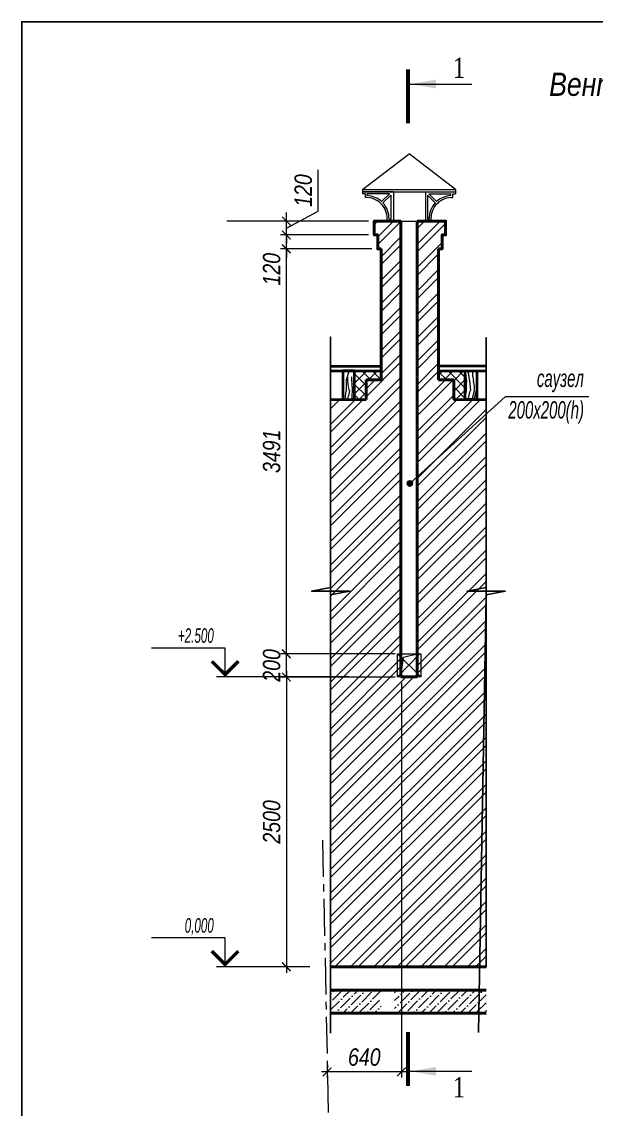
# Model space of a CAD drawing. Header units: millimetres. Extents: x 1582001 to 3303937, y 226471 to 491235.
# Drawn here: x 1710001 to 1719901, y 331386 to 350145 of the extents above; entities that cross this region are included whole.
import ezdxf
from ezdxf.enums import TextEntityAlignment as Align

# ---------------------------------------------------------------- set-up
doc = ezdxf.new("R2010")
doc.units = ezdxf.units.MM
doc.linetypes.add('CENTER', pattern=[50.8, 31.75, -6.35, 6.35, -6.35])
doc.layers.get('Defpoints').update_dxf_attribs({"color": 255, "lineweight": 30})
for name, color, linetype, lineweight in [('A-Wall-G', 22, 'Continuous', 50), ('Оси', 251, 'CENTER', 9), ('Отметки', 123, 'Continuous', 18), ('перекрытия', 7, 'Continuous', 40), ('Размеры', 7, 'Continuous', 18), ('Текст', 202, 'Continuous', 15), ('Текст-пояснений', 135, 'Continuous', 15), ('Штриховка', 252, 'Continuous', 15), ('Штриховки', 251, 'Continuous', 20)]:
    doc.layers.add(name, color=color, linetype=linetype, lineweight=lineweight)
doc.layers.add('Формуляр', color=138, linetype='Continuous')
doc.styles.add('Romant', font='times.ttf')
doc.styles.add('STYLE1', font='ARIALNI.TTF', dxfattribs={"height": 300})
doc.styles.add('стиль1', font='ARIALNI.TTF', dxfattribs={"width": 0.98, "height": 300})
doc.dimstyles.new('50', dxfattribs={"dimtxt": 270, "dimasz": 150, "dimexe": 100, "dimexo": 100, "dimgap": 100, "dimtad": 1, "dimdec": 0, "dimlfac": 0.5, "dimzin": 0, "dimdsep": 46, "dimtxsty": 'стиль1', "dimblk": 'ARCHTICK', "dimcen": 0, "dimdle": 100, "dimclrd": 256, "dimclre": 256, "dimclrt": 256, "dimadec": 0, "dimazin": 0, "dimtfac": 1, "dimtdec": 0, "dimtix": 1, "dimtmove": 1, "dimatfit": 0, "dimldrblk": 'DOTSMALL', "dimfxl": 0, "dimtolj": 1, "dimtzin": 0, "dimlwd": -1, "dimlwe": -1, "dimarcsym": 0})

# ---------------------------------------------------------------- blocks, each defined once
blk = doc.blocks.new('_ArchTick')
at = {"color": 0, "linetype": 'ByBlock', "const_width": 0.15}
blk.add_lwpolyline([(-0.5, -0.5), (0.5, 0.5)], dxfattribs=at)
blk = doc.blocks.new('*D938')
at = {"layer": 'Defpoints', "color": 0, "lineweight": -3, "ltscale": 100, "transparency": 16777216}
for p in [(1714561, 346227), (1716136, 346227), (1716536, 339244)]:
    blk.add_point(p, dxfattribs=at)
at = {"layer": 'Размеры', "ltscale": 100, "transparency": 16777216}
for p, q in [((1714561, 339144), (1714561, 346327)), ((1716036, 346227), (1714461, 346227)), ((1716436, 339244), (1714461, 339244))]:
    blk.add_line(p, q, dxfattribs=at)
at = {"layer": 'Размеры', "ltscale": 100, "transparency": 16777216, "xscale": 150, "yscale": 150, "zscale": 150}
for p, rotation in [((1714561, 346227), 90), ((1714561, 339244), 270)]:
    blk.add_blockref('_ArchTick', p, dxfattribs=dict(at, rotation=rotation))
at = {"layer": 'Размеры', "ltscale": 100, "transparency": 16777216, "insert": (1714308, 342735), "char_height": 300, "attachment_point": 5, "rotation": 90, "style": 'стиль1'}
blk.add_mtext('\\A1;3491', dxfattribs=at)
blk = doc.blocks.new('_DotSmall')
at = {"color": 0, "linetype": 'ByBlock', "const_width": 0.5}
blk.add_lwpolyline([(-0.0625, 0, 1), (0.0625, 0, 1)], format="xyb", close=True, dxfattribs=at)
blk = doc.blocks.new('*D942')
at = {"layer": 'Defpoints', "color": 0, "lineweight": -3, "ltscale": 100, "transparency": 16777216}
for p in [(1714561, 346467), (1716076, 346467), (1716136, 346227)]:
    blk.add_point(p, dxfattribs=at)
at = {"layer": 'Размеры', "ltscale": 100, "transparency": 16777216}
for p, q in [((1714561, 346467), (1714561, 346617)), ((1715976, 346467), (1714461, 346467)), ((1714561, 346227), (1714561, 346467)), ((1716036, 346227), (1714461, 346227)), ((1714561, 346227), (1714561, 346077))]:
    blk.add_line(p, q, dxfattribs=at)
at = {"layer": 'Размеры', "ltscale": 100, "transparency": 16777216, "xscale": 150, "yscale": 150, "zscale": 150}
for p, rotation in [((1714561, 346467), 270), ((1714561, 346227), 90)]:
    blk.add_blockref('_ArchTick', p, dxfattribs=dict(at, rotation=rotation))
at = {"layer": 'Размеры', "ltscale": 100, "transparency": 16777216, "insert": (1714308, 345876), "char_height": 300, "attachment_point": 5, "rotation": 90, "style": 'стиль1'}
blk.add_mtext('\\A1;120', dxfattribs=at)
blk = doc.blocks.new('*D943')
at = {"layer": 'Defpoints', "color": 0, "lineweight": -3, "ltscale": 100, "transparency": 16777216}
for p in [(1714561, 346707), (1716076, 346707), (1716076, 346467)]:
    blk.add_point(p, dxfattribs=at)
at = {"layer": 'Размеры', "ltscale": 100, "transparency": 16777216}
for p, q in [((1715107, 346876), (1715107, 347591)), ((1714561, 346587), (1715107, 346876)), ((1714561, 346707), (1714561, 346857)), ((1715976, 346707), (1714461, 346707)), ((1714561, 346467), (1714561, 346707)), ((1714561, 346467), (1714561, 346707)), ((1715976, 346467), (1714461, 346467)), ((1714561, 346467), (1714561, 346317))]:
    blk.add_line(p, q, dxfattribs=at)
at = {"layer": 'Размеры', "ltscale": 100, "transparency": 16777216, "xscale": 150, "yscale": 150, "zscale": 150}
for p, rotation in [((1714561, 346707), 270), ((1714561, 346467), 90)]:
    blk.add_blockref('_ArchTick', p, dxfattribs=dict(at, rotation=rotation))
at = {"layer": 'Размеры', "ltscale": 100, "transparency": 16777216, "insert": (1714853, 347233), "char_height": 300, "attachment_point": 5, "rotation": 90, "style": 'стиль1'}
blk.add_mtext('\\A1;120', dxfattribs=at)
blk = doc.blocks.new('*D944')
at = {"layer": 'Defpoints', "color": 0, "lineweight": -3, "ltscale": 100, "transparency": 16777216}
for p in [(1714561, 339242), (1716476, 339242), (1716536, 338842)]:
    blk.add_point(p, dxfattribs=at)
at = {"layer": 'Размеры', "ltscale": 100, "transparency": 16777216}
for p, q in [((1714561, 339242), (1714561, 339392)), ((1716376, 339242), (1714461, 339242)), ((1714561, 338842), (1714561, 339242)), ((1716436, 338842), (1714461, 338842)), ((1714561, 338842), (1714561, 338692))]:
    blk.add_line(p, q, dxfattribs=at)
at = {"layer": 'Размеры', "ltscale": 100, "transparency": 16777216, "xscale": 150, "yscale": 150, "zscale": 150}
for p, rotation in [((1714561, 339242), 270), ((1714561, 338842), 90)]:
    blk.add_blockref('_ArchTick', p, dxfattribs=dict(at, rotation=rotation))
at = {"layer": 'Размеры', "ltscale": 100, "transparency": 16777216, "insert": (1714308, 339042), "char_height": 300, "attachment_point": 5, "rotation": 90, "style": 'стиль1'}
blk.add_mtext('\\A1;200', dxfattribs=at)
blk = doc.blocks.new('*D945')
at = {"layer": 'Defpoints', "color": 0, "lineweight": -3, "ltscale": 100, "transparency": 16777216}
for p in [(1715058, 338842), (1714561, 333842), (1715066, 333842)]:
    blk.add_point(p, dxfattribs=at)
at = {"layer": 'Размеры', "ltscale": 100, "transparency": 16777216}
for p, q in [((1714958, 338842), (1714461, 338842)), ((1714561, 338942), (1714561, 333742)), ((1714966, 333842), (1714461, 333842))]:
    blk.add_line(p, q, dxfattribs=at)
at = {"layer": 'Размеры', "ltscale": 100, "transparency": 16777216, "xscale": 150, "yscale": 150, "zscale": 150}
for p, rotation in [((1714561, 338842), 90), ((1714561, 333842), 270)]:
    blk.add_blockref('_ArchTick', p, dxfattribs=dict(at, rotation=rotation))
at = {"layer": 'Размеры', "ltscale": 100, "transparency": 16777216, "insert": (1714308, 336342), "char_height": 300, "attachment_point": 5, "rotation": 90, "style": 'стиль1'}
blk.add_mtext('\\A1;2500', dxfattribs=at)
blk = doc.blocks.new('*D950')
at = {"layer": 'Defpoints', "color": 0, "lineweight": -3, "ltscale": 100, "transparency": 16777216}
for p in [(1716544, 338842), (1715264, 332280), (1715264, 332031)]:
    blk.add_point(p, dxfattribs=at)
at = {"layer": 'Размеры', "ltscale": 100, "transparency": 16777216}
for p, q in [((1716544, 338742), (1716544, 331931)), ((1716644, 332031), (1715164, 332031)), ((1715264, 332180), (1715264, 331931))]:
    blk.add_line(p, q, dxfattribs=at)
at = {"layer": 'Размеры', "ltscale": 100, "transparency": 16777216, "xscale": 150, "yscale": 150, "zscale": 150, "rotation": 180}
blk.add_blockref('_ArchTick', (1715264, 332031), dxfattribs=at)
at = {"layer": 'Размеры', "ltscale": 100, "transparency": 16777216, "xscale": 150, "yscale": 150, "zscale": 150}
blk.add_blockref('_ArchTick', (1716544, 332031), dxfattribs=at)
at = {"layer": 'Размеры', "ltscale": 100, "transparency": 16777216, "insert": (1715904, 332284), "char_height": 300, "attachment_point": 5, "style": 'стиль1'}
blk.add_mtext('\\A1;640', dxfattribs=at)

msp = doc.modelspace()

# ---------------------------------------------------------------- hatches: boundary and pattern name
at = {"lineweight": -3, "ltscale": 100}
h = msp.add_hatch(color=256, dxfattribs=at)
edge = h.paths.add_edge_path()
edge.add_arc((1716688.8, 342180.6), 45.2, 0, 360)
at = {"layer": 'Размеры', "ltscale": 100}
h = msp.add_hatch(dxfattribs=at)
h.set_pattern_fill('ANSI36', color=256, scale=30, style=0)
h.set_pattern_definition([(45, (1596464.18, 403365.7), (50.51394, 185.21778), [238.125, -47.625, 0, -47.625])])
h.paths.add_polyline_path([(1715322, 333442.2), (1715322, 333042.2), (1716195.7, 333042.2), (1716195.7, 333442.2)])
h = msp.add_hatch(dxfattribs=at)
h.set_pattern_fill('ANSI36', color=256, scale=30, style=0)
h.set_pattern_definition([(45, (40484.71, 125053.03), (50.5139407, 185.2177825), [238.125, -47.625, 0, -47.625])])
h.paths.add_polyline_path([(1716425.7, 333442.2), (1717185.3, 333442.2), (1717185.3, 333042.2), (1716425.7, 333042.2)])
h.paths.add_polyline_path([(1718003.4, 333042.2), (1718003.4, 333442.2), (1717185.7, 333442.2), (1717185.7, 333042.2)])
at = {"layer": 'Штриховка'}
h = msp.add_hatch(dxfattribs=at)
h.set_pattern_fill('WOOD_01', color=37, scale=800, angle=90, style=0, pattern_type=2)
h.set_pattern_definition([(90, (779449.3, -581666.9), (-800, 5e-14), [160, -640]), (98.9726, (779881.33, -581658.89), (-799.9981005, 4800.0000235), [153.8832, -15234.4232]), (95.7105, (779833.33, -581666.89), (-799.988406, 7200.000139), [160.7984, -7879.1008]), (74.5779, (779593.33, -581666.89), (2399.98987105, 8799.99961556), [240.6656, -23825.9016]), (83.6599, (779329.33, -581650.89), (-0.0016344, 800.000253), [144.8864, -7099.4208]), (75.0686, (779785.33, -581626.89), (799.9986955, 3199.9999933), [124.1936, -12295.1456]), (78.6901, (779321.33, -581906.89), (-0.000297, 800.000233), [326.3376, -3752.8776]), (95.7105, (779953.33, -581658.89), (-799.988406, 7200.000139), [80.3992, -7959.5]), (90, (779617.3, -581666.9), (-800, 5e-14), [80, -720]), (90, (779521.3, -581826.9), (-800, 5e-14), [240, -560]), (101.3099, (779401.33, -581666.89), (-799.997949, 3199.999817), [81.584, -3997.6312]), (92.7263, (779697.33, -581746.89), (-799.9968142, 16000.000236), [168.1904, -16650.8464]), (82.4054, (779721.33, -581706.89), (799.9949468, 6399.9998864), [121.0616, -11985.1336]), (90, (780025.3, -581746.9), (-800, 5e-14), [160, -640]), (88.8309, (780065.331, -581826.889), (-0.00061441, 800.0001466), [392.0816, -38816.08]), (90, (779465.3, -581826.9), (-800, 5e-14), [80, -720]), (90, (779401.3, -581746.9), (-800, 5e-14), [80, -720]), (90, (779329.3, -582106.9), (-800, 5e-14), [120, -680]), (80.5377, (779289.33, -581890.89), (-0.00031, 800.000062), [243.3104, -4622.8992]), (90, (779289.3, -582146.9), (-800, 5e-14), [160, -640]), (90, (780009.3, -582234.9), (-800, 5e-14), [88, -712]), (90, (779969.3, -581826.9), (-800, 5e-14), [80, -720]), (90, (779945.3, -582234.9), (-800, 5e-14), [168, -632]), (95.4403, (779897.33, -581826.89), (-799.9958269, 7999.9997609), [168.76, -16707.2576]), (90, (779833.3, -581818.9), (-800, 5e-14), [152, -648]), (90, (779817.3, -582234.9), (-800, 5e-14), [88, -712]), (88.8309, (779689.331, -582138.889), (-0.00061441, 800.0001466), [392.0816, -38816.08]), (90, (779617.3, -582066.9), (-800, 5e-14), [80, -720]), (90, (779593.3, -582146.9), (-800, 5e-14), [80, -720]), (90, (779593.3, -581826.9), (-800, 5e-14), [160, -640]), (90, (779577.3, -581986.9), (-800, 5e-14), [80, -720]), (90, (779481.3, -582146.9), (-800, 5e-14), [160, -640]), (109.6538, (779817.33, -581930.89), (-3199.9956598, 8800.0002017), [118.9288, -11773.9248]), (101.3099, (779593.33, -582066.89), (-799.997949, 3199.999817), [81.584, -3997.6312]), (101.3099, (779633.33, -581746.89), (-799.997949, 3199.999817), [81.584, -3997.6312]), (95.7105, (779329.33, -581986.89), (-799.988406, 7200.000139), [80.3992, -7959.5]), (79.6952, (779273.33, -582234.89), (799.9957573, 4799.9999816), [89.4424, -8854.828]), (78.6901, (780009.33, -582146.89), (-0.000297, 800.000233), [81.584, -3997.6312]), (180, (780025.3, -582066.9), (-1e-13, -800), [0, -800]), (76.6076, (779577.33, -582234.89), (3199.9756264, 13600.00018), [172.696, -17096.9232]), (101.3099, (779465.33, -581746.89), (-799.997949, 3199.999817), [81.584, -3997.6312]), (100.3048, (779969.33, -581746.89), (-799.9968355, 3999.9998304), [89.4424, -8854.828]), (78.6901, (779617.33, -581986.89), (-0.000297, 800.000233), [81.584, -3997.6312]), (78.6901, (779577.33, -581906.89), (-0.000297, 800.000233), [81.584, -3997.6312]), (71.5651, (779657.33, -582234.9), (-0.000935, 799.999833), [101.1928, -2428.6288]), (75.9638, (779385.33, -582146.89), (-0.000995, 799.999685), [329.8488, -2968.6352]), (73.3008, (779329.33, -581986.89), (1599.9949856, 5599.999966), [250.5672, -8101.676]), (90, (779289.3, -581986.9), (-800, 5e-14), [96, -704]), (75.9638, (779945.33, -582066.89), (-0.000995, 799.999685), [329.8488, -2968.6352]), (75.9638, (779889.33, -582146.89), (-0.000995, 799.999685), [329.8488, -2968.6352]), (75.9638, (779817.33, -582146.89), (-0.000995, 799.999685), [329.8488, -2968.6352]), (79.6952, (779465.33, -582234.89), (799.9957573, 4799.9999816), [89.4424, -8854.828]), (75.9638, (779481.33, -581986.89), (-0.000995, 799.999685), [164.924, -3133.56]), (79.6952, (779721.33, -582234.89), (799.9957573, 4799.9999816), [89.4424, -8854.828]), (87.6141, (779777.33, -581818.89), (-0.0009811, 799.9999567), [192.1664, -19024.492]), (79.6952, (779633.33, -581906.89), (799.9957573, 4799.9999816), [89.4424, -8854.828]), (102.5288, (779649.33, -581818.89), (-799.999443, 3200.000383), [73.756, -7301.8792]), (79.5626, (779761.331, -582234.889), (1599.98827482, 8799.99974598), [309.1152, -30602.364]), (81.8699, (779817.33, -581930.89), (0.000193, 799.999569), [113.1368, -5543.7168]), (94.7636, (779737.33, -582146.89), (-799.9931597, 8799.9999598), [192.6656, -9440.6096]), (90, (779721.3, -581954.9), (-800, 5e-14), [248, -552]), (74.7449, (779361.33, -582234.89), (799.998657, 3199.9997697), [91.2144, -9030.1888]), (80.5377, (780025.33, -582066.89), (-0.00031, 800.000062), [243.3104, -4622.8992]), (70.0169, (779857.33, -582234.89), (799.9994595, 2399.9999043), [93.6376, -9270.1216]), (90, (779385.3, -581586.9), (-800, 5e-14), [40, -760]), (90, (779737.3, -581586.9), (-800, 5e-14), [80, -720]), (101.3099, (780025.33, -581586.89), (-799.997949, 3199.999817), [81.584, -3997.6312]), (90, (779945.3, -581578.9), (-800, 5e-14), [144, -656]), (73.3008, (779521.33, -581586.89), (1599.9949856, 5599.999966), [83.5224, -8268.7208]), (78.0207, (779689.331, -581578.889), (3200.87816643, 15199.999689), [147.2056, -26840.5152]), (180, (780025.3, -581586.9), (-1e-13, -800), [0, -800]), (90, (780009.3, -581506.9), (-800, 5e-14), [72, -728]), (90, (779857.3, -581506.9), (-800, 5e-14), [72, -728]), (90, (779817.3, -581506.9), (-800, 5e-14), [72, -728]), (66.0376, (779545.33, -581506.89), (2399.9893214, 5600.000022), [78.7912, -7800.2896]), (78.5163, (779449.331, -581506.889), (800.12437649, 3999.9999871), [73.4704, -52172.42]), (71.5651, (779737.33, -581506.9), (-0.000935, 799.999833), [75.8944, -2453.9264]), (77.4712, (779345.33, -581506.89), (799.9996824, 4000.0002563), [73.756, -7301.8792])])
h.paths.add_polyline_path([(1715735.7, 344122.2), (1715535.7, 344122.2), (1715535.7, 343627.8), (1715735.7, 343627.8)])
h = msp.add_hatch(dxfattribs=at)
h.set_pattern_fill('NET', color=5, scale=40, angle=45, style=0)
h.set_pattern_definition([(45, (780073.33, -582234.89), (-89.802561, 89.802561), []), (135, (780073.33, -582234.89), (-89.802561, -89.802561), [])])
h.paths.add_polyline_path([(1715735.7, 344122.2), (1715735.7, 343627.8), (1715935.7, 343627.8), (1715935.7, 343967.8), (1716195.7, 343967.8), (1716195.7, 344122.2)])
h = msp.add_hatch(dxfattribs=at)
h.set_pattern_fill('NET', color=5, scale=40, angle=45, style=0)
h.set_pattern_definition([(45, (780302.89, -582234.89), (-89.802561, 89.802561), []), (135, (780302.89, -582234.89), (-89.802561, -89.802561), [])])
h.paths.add_polyline_path([(1717445.3, 343967.8), (1717445.3, 343627.8), (1717645.3, 343627.8), (1717645.3, 344122.2), (1717185.3, 344122.2), (1717185.3, 343967.8)])
h = msp.add_hatch(dxfattribs=at)
h.set_pattern_fill('WOOD_01', color=37, scale=800, angle=90, style=0, pattern_type=2)
h.set_pattern_definition([(90, (779678.9, -581666.9), (-800, 5e-14), [160, -640]), (98.9726, (780110.886, -581658.89), (-799.9981005, 4800.0000235), [153.8832, -15234.4232]), (95.7105, (780062.886, -581666.89), (-799.988406, 7200.000139), [160.7984, -7879.1008]), (74.5779, (779822.886, -581666.89), (2399.98987105, 8799.99961556), [240.6656, -23825.9016]), (83.6599, (779558.89, -581650.89), (-0.0016344, 800.000253), [144.8864, -7099.4208]), (75.0686, (780014.886, -581626.89), (799.9986955, 3199.9999933), [124.1936, -12295.1456]), (78.6901, (779550.89, -581906.89), (-0.000297, 800.000233), [326.3376, -3752.8776]), (95.7105, (780182.886, -581658.89), (-799.988406, 7200.000139), [80.3992, -7959.5]), (90, (779846.9, -581666.9), (-800, 5e-14), [80, -720]), (90, (779750.9, -581826.9), (-800, 5e-14), [240, -560]), (101.3099, (779630.89, -581666.89), (-799.997949, 3199.999817), [81.584, -3997.6312]), (92.7263, (779926.886, -581746.89), (-799.9968142, 16000.000236), [168.1904, -16650.8464]), (82.4054, (779950.886, -581706.89), (799.9949468, 6399.9998864), [121.0616, -11985.1336]), (90, (780254.9, -581746.9), (-800, 5e-14), [160, -640]), (88.8309, (780294.886, -581826.889), (-0.00061441, 800.0001466), [392.0816, -38816.08]), (90, (779694.9, -581826.9), (-800, 5e-14), [80, -720]), (90, (779630.9, -581746.9), (-800, 5e-14), [80, -720]), (90, (779558.9, -582106.9), (-800, 5e-14), [120, -680]), (80.5377, (779518.89, -581890.89), (-0.00031, 800.000062), [243.3104, -4622.8992]), (90, (779518.9, -582146.9), (-800, 5e-14), [160, -640]), (90, (780238.9, -582234.9), (-800, 5e-14), [88, -712]), (90, (780198.9, -581826.9), (-800, 5e-14), [80, -720]), (90, (780174.9, -582234.9), (-800, 5e-14), [168, -632]), (95.4403, (780126.886, -581826.89), (-799.9958269, 7999.9997609), [168.76, -16707.2576]), (90, (780062.9, -581818.9), (-800, 5e-14), [152, -648]), (90, (780046.9, -582234.9), (-800, 5e-14), [88, -712]), (88.8309, (779918.886, -582138.889), (-0.00061441, 800.0001466), [392.0816, -38816.08]), (90, (779846.9, -582066.9), (-800, 5e-14), [80, -720]), (90, (779822.9, -582146.9), (-800, 5e-14), [80, -720]), (90, (779822.9, -581826.9), (-800, 5e-14), [160, -640]), (90, (779806.9, -581986.9), (-800, 5e-14), [80, -720]), (90, (779710.9, -582146.9), (-800, 5e-14), [160, -640]), (109.6538, (780046.886, -581930.89), (-3199.9956598, 8800.0002017), [118.9288, -11773.9248]), (101.3099, (779822.89, -582066.89), (-799.997949, 3199.999817), [81.584, -3997.6312]), (101.3099, (779862.89, -581746.89), (-799.997949, 3199.999817), [81.584, -3997.6312]), (95.7105, (779558.886, -581986.89), (-799.988406, 7200.000139), [80.3992, -7959.5]), (79.6952, (779502.886, -582234.89), (799.9957573, 4799.9999816), [89.4424, -8854.828]), (78.6901, (780238.89, -582146.89), (-0.000297, 800.000233), [81.584, -3997.6312]), (180, (780254.9, -582066.9), (-1e-13, -800), [0, -800]), (76.6076, (779806.886, -582234.89), (3199.9756264, 13600.00018), [172.696, -17096.9232]), (101.3099, (779694.89, -581746.89), (-799.997949, 3199.999817), [81.584, -3997.6312]), (100.3048, (780198.886, -581746.89), (-799.9968355, 3999.9998304), [89.4424, -8854.828]), (78.6901, (779846.89, -581986.89), (-0.000297, 800.000233), [81.584, -3997.6312]), (78.6901, (779806.89, -581906.89), (-0.000297, 800.000233), [81.584, -3997.6312]), (71.5651, (779886.89, -582234.9), (-0.000935, 799.999833), [101.1928, -2428.6288]), (75.9638, (779614.89, -582146.89), (-0.000995, 799.999685), [329.8488, -2968.6352]), (73.3008, (779558.886, -581986.89), (1599.9949856, 5599.999966), [250.5672, -8101.676]), (90, (779518.9, -581986.9), (-800, 5e-14), [96, -704]), (75.9638, (780174.89, -582066.89), (-0.000995, 799.999685), [329.8488, -2968.6352]), (75.9638, (780118.89, -582146.89), (-0.000995, 799.999685), [329.8488, -2968.6352]), (75.9638, (780046.89, -582146.89), (-0.000995, 799.999685), [329.8488, -2968.6352]), (79.6952, (779694.886, -582234.89), (799.9957573, 4799.9999816), [89.4424, -8854.828]), (75.9638, (779710.89, -581986.89), (-0.000995, 799.999685), [164.924, -3133.56]), (79.6952, (779950.886, -582234.89), (799.9957573, 4799.9999816), [89.4424, -8854.828]), (87.6141, (780006.886, -581818.89), (-0.0009811, 799.9999567), [192.1664, -19024.492]), (79.6952, (779862.886, -581906.89), (799.9957573, 4799.9999816), [89.4424, -8854.828]), (102.5288, (779878.89, -581818.89), (-799.999443, 3200.000383), [73.756, -7301.8792]), (79.5626, (779990.886, -582234.889), (1599.98827482, 8799.99974598), [309.1152, -30602.364]), (81.8699, (780046.89, -581930.89), (0.000193, 799.999569), [113.1368, -5543.7168]), (94.7636, (779966.886, -582146.89), (-799.9931597, 8799.9999598), [192.6656, -9440.6096]), (90, (779950.9, -581954.9), (-800, 5e-14), [248, -552]), (74.7449, (779590.886, -582234.89), (799.998657, 3199.9997697), [91.2144, -9030.1888]), (80.5377, (780254.89, -582066.89), (-0.00031, 800.000062), [243.3104, -4622.8992]), (70.0169, (780086.886, -582234.89), (799.9994595, 2399.9999043), [93.6376, -9270.1216]), (90, (779614.9, -581586.9), (-800, 5e-14), [40, -760]), (90, (779966.9, -581586.9), (-800, 5e-14), [80, -720]), (101.3099, (780254.89, -581586.89), (-799.997949, 3199.999817), [81.584, -3997.6312]), (90, (780174.9, -581578.9), (-800, 5e-14), [144, -656]), (73.3008, (779750.886, -581586.89), (1599.9949856, 5599.999966), [83.5224, -8268.7208]), (78.0207, (779918.886, -581578.889), (3200.87816643, 15199.999689), [147.2056, -26840.5152]), (180, (780254.9, -581586.9), (-1e-13, -800), [0, -800]), (90, (780238.9, -581506.9), (-800, 5e-14), [72, -728]), (90, (780086.9, -581506.9), (-800, 5e-14), [72, -728]), (90, (780046.9, -581506.9), (-800, 5e-14), [72, -728]), (66.0376, (779774.89, -581506.89), (2399.9893214, 5600.000022), [78.7912, -7800.2896]), (78.5163, (779678.886, -581506.889), (800.12437649, 3999.9999871), [73.4704, -52172.42]), (71.5651, (779966.89, -581506.9), (-0.000935, 799.999833), [75.8944, -2453.9264]), (77.4712, (779574.89, -581506.89), (799.9996824, 4000.0002563), [73.756, -7301.8792])])
h.paths.add_polyline_path([(1717645.3, 343627.8), (1717845.3, 343627.8), (1717845.3, 344122.2), (1717645.3, 344122.2)])
at = {"layer": 'Штриховки', "ltscale": 100}
h = msp.add_hatch(dxfattribs=at)
h.set_pattern_fill('ANSI32', color=256, scale=30, style=0)
h.set_pattern_definition([(45, (40354.7, 125053.03), (-202.055763, 202.055763), []), (45, (40489.42, 125053.03), (-202.055763, 202.055763), [])])
h.paths.add_polyline_path([(1716075.7, 346706.6), (1716075.7, 346466.6), (1716135.7, 346466.6), (1716135.7, 346346.6), (1716135.7, 346226.6), (1716195.7, 346226.6), (1716195.7, 343967.8), (1715935.7, 343967.8), (1715935.7, 343627.8), (1715322, 343627.8), (1715322, 343367.8), (1715322, 333842.2), (1718003.4, 333842.2), (1718003.4, 342549.2), (1718003.4, 343230.9), (1718003.4, 343627.8), (1717445.3, 343627.8), (1717445.3, 343967.8), (1717185.7, 343967.8), (1717185.7, 346226.6), (1717245.7, 346226.6), (1717245.7, 346466.6), (1717305.7, 346466.6), (1717305.7, 346706.6), (1716815.7, 346706.6), (1716815.7, 338842.2), (1716535.7, 338842.2), (1716535.7, 346706.6)])

# ---------------------------------------------------------------- linework, layer by layer
at = {"color": 0, "lineweight": -3, "ltscale": 100}
msp.add_lwpolyline([(1716075.7, 346706.6), (1716075.7, 346466.6), (1716135.7, 346466.6), (1716135.7, 346346.6), (1716135.7, 346226.6), (1716195.7, 346226.6), (1716195.7, 343967.8), (1715935.7, 343967.8), (1715935.7, 343627.8), (1715322, 343627.8), (1715322, 343367.8), (1715322, 343367.8), (1715322, 333842.2), (1718003.4, 333842.2), (1718003.4, 342549.2), (1718003.4, 343230.9), (1718003.4, 343627.8), (1717445.3, 343627.8), (1717445.3, 343967.8), (1717185.7, 343967.8), (1717185.7, 346226.6), (1717245.7, 346226.6), (1717245.7, 346466.6), (1717305.7, 346466.6), (1717305.7, 346706.6), (1716815.7, 346706.6), (1716815.7, 338842.2), (1716535.7, 338842.2), (1716535.7, 346706.6)], close=True, dxfattribs=at)
for points in [[(1715322, 344436.2), (1715322, 344709.5), (1715322, 340383.5), (1714995.4, 340320.6), (1715651.2, 340320.6), (1715322, 340258.4), (1715322, 332697.8)], [(1718003.4, 344436.2), (1718003.4, 344696.8), (1718003.4, 340383.5), (1717676.8, 340320.6), (1718332.6, 340320.6), (1718003.4, 340258.4), (1717873.4, 332709.5)]]:
    msp.add_lwpolyline(points, dxfattribs=at)
at = {"lineweight": -3, "ltscale": 100}
msp.add_circle((1716688.8, 342180.6), 45.2, dxfattribs=at)
at = {"layer": 'A-Wall-G', "ltscale": 100}
for p, q in [((1716535.7, 338842.2), (1716535.7, 346706.6)), ((1716815.7, 338842.2), (1716815.7, 346706.6)), ((1716195.7, 343967.8), (1716195.7, 346226.6)), ((1717185.7, 343967.8), (1717185.7, 346226.6)), ((1715935.7, 343627.8), (1715935.7, 343967.8)), ((1715935.7, 343967.8), (1716195.7, 343967.8)), ((1717445.3, 343967.8), (1717185.3, 343967.8)), ((1717445.3, 343627.8), (1717445.3, 343967.8))]:
    msp.add_line(p, q, dxfattribs=at)
at = {"layer": 'A-Wall-G', "color": 0, "ltscale": 100}
for p, q in [((1717185.7, 333842.2), (1715322, 333842.2)), ((1717489.6, 333842.2), (1717185.3, 333842.2)), ((1717185.7, 333842.2), (1718003.4, 333842.2)), ((1717177.7, 333442.2), (1715322, 333442.2)), ((1717177.7, 333442.2), (1718003.4, 333442.2)), ((1717489.6, 333442.2), (1717185.3, 333442.2)), ((1717489.6, 333042.2), (1715322, 333042.2)), ((1715891.7, 333042.2), (1718003.4, 333042.2))]:
    msp.add_line(p, q, dxfattribs=at)
at = {"layer": 'A-Wall-G', "ltscale": 100}
for points in [[(1716535.7, 346706.6), (1716075.7, 346706.6), (1716075.7, 346466.6), (1716135.7, 346466.6), (1716135.7, 346226.6), (1716195.7, 346226.6)], [(1716815.7, 346706.6), (1717305.7, 346706.6), (1717305.7, 346466.6), (1717245.7, 346466.6), (1717245.7, 346226.6), (1717185.7, 346226.6)], [(1716535.7, 338842.2), (1716815.7, 338842.2)]]:
    msp.add_lwpolyline(points, dxfattribs=at)
at = {"layer": 'Оси', "ltscale": 20}
msp.add_line((1715183.9, 336029.6), (1715283.9, 331323.4), dxfattribs=at)
at = {"layer": 'Отметки', "linetype": 'Continuous', "ltscale": 100}
msp.add_line((1714889.7, 346706.6), (1713532.6, 346706.6), dxfattribs=at)
at = {"layer": 'Отметки', "color": 0, "linetype": 'Continuous', "ltscale": 100}
for p, q in [((1713504.8, 339342.2), (1712238.1, 339342.2)), ((1713504.8, 338842.2), (1713504.8, 339342.2)), ((1715636.8, 338842.2), (1713354.8, 338842.2)), ((1713504.8, 334342.2), (1712238.1, 334342.2)), ((1713504.8, 333842.2), (1713504.8, 334342.2)), ((1714810.2, 333842.2), (1713354.8, 333842.2))]:
    msp.add_line(p, q, dxfattribs=at)
at = {"layer": 'Отметки', "color": 0, "linetype": 'Continuous', "ltscale": 100, "const_width": 60}
for points in [[(1713276, 339113.4), (1713504.8, 338884.6), (1713733.6, 339113.4)], [(1713276, 334113.4), (1713504.8, 333884.6), (1713733.6, 334113.4)]]:
    msp.add_lwpolyline(points, dxfattribs=at)
at = {"layer": 'перекрытия', "ltscale": 2}
for p, q in [((1715322, 344202.2), (1716195.7, 344202.2)), ((1715322, 344122.2), (1716195.7, 344122.2)), ((1718003.4, 344202.2), (1717185.3, 344202.2)), ((1717185.3, 344122.2), (1718003.4, 344122.2)), ((1715322, 343627.8), (1715935.7, 343627.8)), ((1717445.3, 343627.8), (1718003.4, 343627.8))]:
    msp.add_line(p, q, dxfattribs=at)
for points in [[(1715735.7, 344122.2), (1715535.7, 344122.2), (1715535.7, 343627.8), (1715735.7, 343627.8)], [(1717645.3, 344122.2), (1717845.3, 344122.2), (1717845.3, 343627.8), (1717645.3, 343627.8)]]:
    msp.add_lwpolyline(points, close=True, dxfattribs=at)
at = {"layer": 'Размеры', "ltscale": 100}
for p, q in [((1716535.7, 346706.6), (1716815.7, 346706.6)), ((1716863.9, 339242.2), (1716475.7, 338842.2))]:
    msp.add_line(p, q, dxfattribs=at)
msp.add_lwpolyline([(1716475.7, 339242.2), (1716875.7, 339242.2), (1716875.7, 338842.2), (1716475.7, 338842.2)], close=True, dxfattribs=at)
for points in [[(1716475.7, 339242.2), (1716875.7, 338842.2)], [(1716535.7, 338842.2), (1716577.1, 339186.4), (1716815.7, 339242.2)]]:
    msp.add_lwpolyline(points, dxfattribs=at)
at = {"layer": 'Текст', "ltscale": 2}
msp.add_line((1718336.8, 343683.2), (1719776, 343683.2), dxfattribs=at)
msp.add_lwpolyline([(1718336.8, 343683.2), (1716688.8, 342180.6)], dxfattribs=at)
at = {"layer": 'Текст-пояснений', "linetype": 'Continuous', "ltscale": 2}
for p, q in [((1716691.7, 349070.7), (1717757.8, 349070.7)), ((1716691.7, 332040.8), (1717757.8, 332040.8))]:
    msp.add_line(p, q, dxfattribs=at)
at = {"layer": 'Текст-пояснений', "linetype": 'Continuous', "ltscale": 2, "const_width": 70}
for points in [[(1716656.7, 348395.5), (1716656.7, 349326.6)], [(1716656.7, 332716), (1716656.7, 331784.9)]]:
    msp.add_lwpolyline(points, dxfattribs=at)
at = {"layer": 'Текст-пояснений', "linetype": 'Continuous', "ltscale": 2}
for points in [[(1716691.7, 349070.7), (1717142.4, 348995.3), (1717142.4, 349146.2)], [(1716691.7, 332040.8), (1717142.4, 332116.2), (1717142.4, 331965.4)]]:
    msp.add_solid(points, dxfattribs=at)
at = {"layer": 'Формуляр', "color": 0}
msp.add_lwpolyline([(1710000.7, 321455), (1710000.7, 350144.9), (1749500.6, 350144.9), (1749500.6, 321455)], close=True, dxfattribs=at)
at = {"layer": 'Штриховки'}
for p, q in [((1715875.9, 347249), (1716675.7, 347866.7)), ((1717475.5, 347249), (1716675.7, 347866.7)), ((1715875.9, 347249), (1717475.5, 347249)), ((1715875.9, 347249), (1715875.9, 347209)), ((1717475.5, 347249), (1717475.5, 347209)), ((1715875.9, 347209), (1717475.5, 347209)), ((1716408.2, 347209), (1715875.9, 347209)), ((1715875.9, 347209), (1715875.9, 347177)), ((1715924, 347177), (1715875.9, 347177)), ((1715924, 347112.9), (1715924, 347177)), ((1715956, 347112.9), (1715924, 347112.9)), ((1716337.6, 347177), (1715956, 347177)), ((1715956, 347145), (1715956, 347177)), ((1716337.6, 347177), (1716203, 347042.4)), ((1716360.2, 347154.3), (1716225.7, 347019.9)), ((1716360.2, 347154.3), (1716360.2, 346741.3)), ((1716408.2, 347209), (1716408.2, 346709.3)), ((1716943.1, 347209), (1717475.5, 347209)), ((1716965.1, 346709.3), (1716965.1, 347209)), ((1716991.1, 347154.3), (1717125.7, 347019.9)), ((1716991.1, 347154.3), (1716991.1, 346741.3)), ((1717013.8, 347177), (1717148.4, 347042.4)), ((1717013.8, 347177), (1717395.4, 347177)), ((1717395.4, 347145), (1717395.4, 347177)), ((1717395.4, 347112.9), (1717427.4, 347112.9)), ((1717427.4, 347177), (1717475.5, 347177)), ((1717427.4, 347112.9), (1717427.4, 347177)), ((1717475.5, 347209), (1717475.5, 347177)), ((1716408.2, 346706.6), (1716195.9, 346706.6)), ((1716330.4, 346741.3), (1716360.2, 346741.3)), ((1716965.1, 346706.6), (1717185.5, 346706.6)), ((1717021, 346741.3), (1716991.1, 346741.3))]:
    msp.add_line(p, q, dxfattribs=at)
for centre, radius, start, end in [((1715937.9, 346752.8), 392.6, 47.53964, 87.36429), ((1715937.9, 346752.8), 360.6, 353.07123, 87.13022), ((1717413.5, 346752.8), 360.6, 92.86978, 186.92877), ((1717413.5, 346752.8), 392.6, 92.63571, 132.46036), ((1715937.9, 346752.8), 392.6, 358.321, 42.86852), ((1717413.5, 346752.8), 392.6, 137.13148, 181.679)]:
    msp.add_arc(centre, radius, start, end, dxfattribs=at)

# ---------------------------------------------------------------- texts
at = {"ltscale": 2, "insert": (1719090.6, 349266.3), "char_height": 400, "width": 6897.222, "attachment_point": 1, "style": 'STYLE1'}
msp.add_mtext('Вентблок ВБ2', dxfattribs=at)
at = {"layer": 'Отметки', "color": 0, "linetype": 'Continuous', "ltscale": 100, "style": 'стиль1', "width": 0.7}
for s, p in [('+2.500', (1713310.3, 339432.2)), ('0,000', (1713310.3, 334432.2))]:
    msp.add_text(s, height=250, dxfattribs=at).set_placement(p, align=Align.RIGHT)
at = {"layer": 'Текст', "ltscale": 100, "style": 'STYLE1', "width": 0.75}
for s, p in [('саузел', (1719688.6, 343844.8)), ('200х200(h)', (1719690.5, 343300.2))]:
    msp.add_text(s, height=300, dxfattribs=at).set_placement(p, align=Align.RIGHT)
at = {"layer": 'Текст-пояснений', "linetype": 'Continuous', "ltscale": 2, "style": 'Romant', "width": 0.8}
for p in [(1717428.7, 349177), (1717428.7, 331591.3)]:
    msp.add_text('1', height=350, dxfattribs=at).set_placement(p)

# ---------------------------------------------------------------- dimensions: what is measured, and where the dimension line sits
at = {"layer": 'Размеры', "ltscale": 100}
for base, p1, p2, picture, middle in [((1714560.9, 346706.6), (1716075.7, 346466.6), (1716075.7, 346706.6), '*D943', (1715106.6, 346975.6)), ((1714560.9, 346466.6), (1716135.7, 346226.6), (1716075.7, 346466.6), '*D942', (1714560.9, 345875.7))]:
    dim = msp.add_linear_dim(base=base, p1=p1, p2=p2, angle=90, dimstyle='50', dxfattribs=at)
    dim.commit()
    dim.dimension.update_dxf_attribs({"geometry": picture, "text_midpoint": middle, "dimtype": 160})
for base, p1, p2, picture, middle in [((1714560.9, 346226.6), (1716535.7, 339244.2), (1716135.7, 346226.6), '*D938', (1714307.7, 342735.4)), ((1714560.9, 339242.2), (1716535.7, 338842.2), (1716475.7, 339242.2), '*D944', (1714307.7, 339042.2)), ((1714560.9, 333842.2), (1715057.6, 338842.2), (1715066.3, 333842.2), '*D945', (1714307.7, 336342.2))]:
    dim = msp.add_linear_dim(base=base, p1=p1, p2=p2, angle=90, dimstyle='50', dxfattribs=at)
    dim.commit()
    dim.dimension.update_dxf_attribs({"geometry": picture, "text_midpoint": middle})
dim = msp.add_linear_dim(base=(1715263.5, 332030.7), p1=(1716543.7, 338842.2), p2=(1715263.5, 332279.8), dimstyle='50', dxfattribs=at)
dim.commit()
dim.dimension.update_dxf_attribs({"geometry": '*D950', "text_midpoint": (1715903.6, 332283.9)})

doc.saveas('drawing.dxf')
